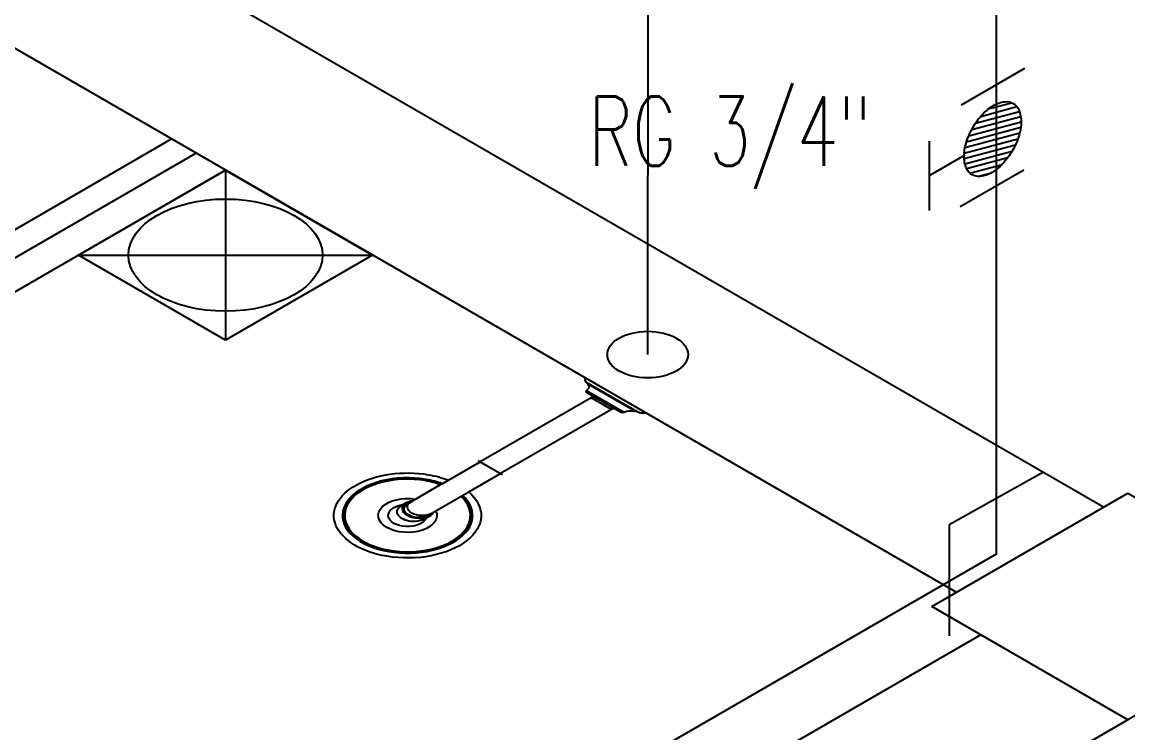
# Model space of a CAD drawing. Header units: millimetres. Extents: x 474.7 to 528.3, y 13.1 to 23.5.
# Drawn here: x 514.204 to 515.001, y 18.428 to 18.94 of the extents above; entities that cross this region are included whole.
import ezdxf

# ---------------------------------------------------------------- set-up
doc = ezdxf.new("R2010")
doc.units = ezdxf.units.MM
doc.header["$LTSCALE"] = 2.5
doc.linetypes.add('DASHDOT', pattern=[1, 0.5, -0.25, 0, -0.25])
doc.linetypes.add('HIDDEN2', pattern=[0.1875, 0.125, -0.0625])
for name, color, linetype in [('AF-PVCH', 140, 'Continuous'), ('EIXO', 253, 'Continuous'), ('I-AGUA FRIA', 5, 'Continuous'), ('I-ARQ', 8, 'Continuous'), ('I-CONEXAO', 1, 'Continuous'), ('I-NORMO_INST', 4, 'Continuous')]:
    doc.layers.add(name, color=color, linetype=linetype)
doc.styles.add('25', font='ROMANS.SHX', dxfattribs={"width": 0.7, "height": 0.05})

# ---------------------------------------------------------------- blocks, each defined once
blk = doc.blocks.new('*U36')
at = {"color": 8, "extrusion": (0, 0.816497, 0.57735)}
blk.add_circle((0.00115, -4.25672, -3.01032), 0.02909, dxfattribs=at)
at = {"layer": 'EIXO', "linetype": 'HIDDEN2'}
blk.add_line((-0.00115, -0.0003, -2.96532), (0, 0.96404), dxfattribs=at)
blk = doc.blocks.new('*X9')
at = {"color": 0}
for p, q in [((6.71331, 15.02358), (6.73027, 15.04054)), ((6.71402, 15.0296), (6.72138, 15.03696)), ((6.71493, 15.0199), (6.73672, 15.04169)), ((6.71741, 15.01708), (6.74237, 15.04203)), ((6.72036, 15.01472), (6.74747, 15.04183)), ((6.72377, 15.01283), (6.75214, 15.0412)), ((6.72754, 15.0113), (6.75647, 15.04022)), ((6.73171, 15.01017), (6.76039, 15.03884)), ((6.73625, 15.0094), (6.76394, 15.03709)), ((6.74118, 15.00902), (6.76708, 15.03492)), ((6.74659, 15.00914), (6.76973, 15.03228)), ((6.75269, 15.00993), (6.77179, 15.02902)), ((6.76017, 15.0121), (6.77237, 15.02431))]:
    blk.add_line(p, q, dxfattribs=at)
blk = doc.blocks.new('RG5')
at = {"layer": 'I-CONEXAO'}
for p, q in [((-0.05366, 0.00409), (-0.00782, 0.03057)), ((0.01, -0.0318), (0.05585, -0.00533)), ((-0.02417, -0.03891), (-0.0674, -0.01395)), ((-0.02013, -0.01162), (-0.04578, -0.02643))]:
    blk.add_line(p, q, dxfattribs=at)
blk.add_lwpolyline([(-0.02967, 0.00001, 0.161289), (-0.02777, -0.00571, 0.106183), (-0.02098, -0.01167, 0.070456), (-0.01194, -0.01515, 0.056723), (0, -0.0165, 0.056723), (0.01194, -0.01515, 0.070456), (0.02098, -0.01167, 0.106183), (0.02777, -0.00571, 0.161289), (0.02967, 0.00001, 0.161289), (0.02777, 0.00574, 0.106183), (0.02098, 0.01169, 0.070456), (0.01194, 0.01517, 0.056723), (0, 0.01653, 0.056723), (-0.01194, 0.01517, 0.070456), (-0.02098, 0.01169, 0.106183), (-0.02777, 0.00574, 0.161289)], format="xyb", close=True, dxfattribs=at)
at = {"color": 8}
blk.add_blockref('*X9', (-6.74278, -15.0255), dxfattribs=at)
blk = doc.blocks.new('*U37')
at = {"layer": 'AF-PVCH', "xscale": -1, "rotation": 239.9999999999995}
blk.add_blockref('RG5', (-0.00265, -0.001, 5.21361), dxfattribs=at)
at = {"layer": 'I-NORMO_INST', "style": '25', "width": 0.7}
blk.add_text('RG 3/4" ', height=0.05, dxfattribs=at).set_placement((-0.29394, -0.02025))

msp = doc.modelspace()

# ---------------------------------------------------------------- linework, layer by layer
at = {"layer": 'I-AGUA FRIA'}
msp.add_line((514.90583, 19.5206, 5.21361), (514.90583, 18.55699, 5.21361), dxfattribs=at)
at = {"layer": 'I-AGUA FRIA', "linetype": 'HIDDEN2'}
msp.add_line((514.90583, 18.55699, 5.21361), (514.57265, 18.36463, 5.21361), dxfattribs=at)
at = {"layer": 'I-ARQ', "extrusion": (0, 0.816497, 0.57735)}
for p, q in [((514.98302, 18.59069, 20.09201), (510.77927, 21.01773, 16.65966)), ((514.87695, 18.52945, 20.17861), (510.82877, 20.86667, 16.87328)), ((513.8235, 18.57444, 20.115), (514.31127, 18.85605, 19.71673)), ((514.32895, 18.84585, 19.73117), (513.47335, 18.35187, 20.42976)), ((514.35016, 18.8336, 19.74849), (513.49456, 18.33962, 20.44708)), ((514.24409, 18.77236, 19.83509), (514.35016, 18.8336, 19.74849)), ((514.35016, 18.8336, 19.74849), (514.45623, 18.77236, 19.83509)), ((514.35016, 18.8336, 19.74849), (514.35016, 18.71112, 19.92169)), ((514.35016, 18.71112, 19.92169), (514.24409, 18.77236, 19.83509)), ((514.24409, 18.77236, 19.83509), (514.45623, 18.77236, 19.83509)), ((514.45623, 18.77236, 19.83509), (514.35016, 18.71112, 19.92169)), ((514.85928, 18.51925, 20.19305), (515.0007, 18.6009, 20.07758)), ((514.85928, 18.51925, 20.19305), (515.0007, 18.6009, 20.07758)), ((515.0007, 18.6009, 20.07758), (515.14212, 18.51925, 20.19305)), ((515.0007, 18.4376, 20.30852), (514.85928, 18.51925, 20.19305)), ((515.0007, 18.4376, 20.30852), (514.85928, 18.51925, 20.19305)), ((515.14212, 18.51925, 20.19305), (515.0007, 18.4376, 20.30852)), ((515.14212, 18.51925, 20.19305), (515.0007, 18.4376, 20.30852)), ((514.89463, 18.49883, 20.22191), (514.03032, 17.99982, 20.92762)), ((515.0007, 18.4376, 20.30852), (511.72149, 16.54435, 22.98598))]:
    msp.add_line(p, q, dxfattribs=at)
at = {"layer": 'I-ARQ', "ltscale": 0.200747, "extrusion": (0, 0.816497, 0.57735), "elevation": 26.77936}
msp.add_lwpolyline([(-514.6483, 5.55337, 0.164371), (-514.65307, 5.5539), (-514.6094, 5.51023, 0.164371), (-514.60993, 5.515)], format="xyb", dxfattribs=at)
at = {"layer": 'I-ARQ', "extrusion": (0, 0.816497, 0.57735), "elevation": 26.77936}
msp.add_lwpolyline([(-514.60993, 5.515), (-514.6483, 5.55337), (-514.64523, 5.55194), (-514.61136, 5.51807)], close=True, dxfattribs=at)
for points in [[(-514.61136, 5.51807, -0.280777), (-514.61049, 5.52584)], [(-514.61049, 5.52584, 0.377188), (-514.61066, 5.52848), (-514.63482, 5.55264, 0.377188), (-514.63746, 5.55281)], [(-514.63746, 5.55281, -0.280777), (-514.64523, 5.55194)], [(-514.52548, 5.65244, -0.700978), (-514.46643, 5.73284, -1), (-514.49631, 5.63102, -0.07613), (-514.51086, 5.63782)], [(-514.50645, 5.64223, 0.06962), (-514.49459, 5.63688, 5.480122), (-514.52106, 5.65685)], [(-514.50174, 5.67617, -3.836175), (-514.48713, 5.66155)], [(-514.49488, 5.68506, -1.802734), (-514.47824, 5.66842)]]:
    msp.add_lwpolyline(points, format="xyb", dxfattribs=at)
for points in [[(-514.61543, 5.53325), (-514.53367, 5.61501)], [(-514.63005, 5.54787), (-514.54829, 5.62963)]]:
    msp.add_lwpolyline(points, dxfattribs=at)
at = {"layer": 'I-ARQ', "ltscale": 0.352288, "extrusion": (0, 0.816497, 0.57735), "elevation": 26.77936}
msp.add_lwpolyline([(-514.61049, 5.52584), (-514.63746, 5.55281)], dxfattribs=at)
at = {"layer": 'I-ARQ', "ltscale": 0.029062, "extrusion": (0, 0.816497, 0.57735), "elevation": 26.77936}
for points in [[(-514.61616, 5.53398), (-514.61452, 5.53563)], [(-514.62932, 5.54714), (-514.62767, 5.54878), (-514.62714, 5.55078)]]:
    msp.add_lwpolyline(points, dxfattribs=at)
at = {"layer": 'I-ARQ', "ltscale": 0.025813, "extrusion": (0, 0.816497, 0.57735), "elevation": 26.77936}
msp.add_lwpolyline([(-514.61452, 5.53563), (-514.61252, 5.53616)], dxfattribs=at)
at = {"layer": 'I-ARQ', "ltscale": 0.242325, "extrusion": (0, 0.816497, 0.57735), "elevation": 26.77936}
msp.add_lwpolyline([(-514.61379, 5.53489), (-514.6284, 5.54951)], dxfattribs=at)
at = {"layer": 'I-ARQ', "ltscale": 0.218093, "extrusion": (0, 0.816497, 0.57735), "elevation": 26.77936}
msp.add_lwpolyline([(-514.61452, 5.53563), (-514.62687, 5.54798)], dxfattribs=at)
at = {"layer": 'I-ARQ', "ltscale": 0.06322, "extrusion": (0, 0.816497, 0.57735), "elevation": 26.77936}
for points in [[(-514.51086, 5.63782), (-514.53367, 5.61501)], [(-514.52548, 5.65244), (-514.54829, 5.62963)], [(-514.50645, 5.64223), (-514.51086, 5.63782)], [(-514.50174, 5.67617), (-514.52548, 5.65244)], [(-514.48042, 5.66826), (-514.48713, 5.66155)], [(-514.49503, 5.68288), (-514.50174, 5.67617)]]:
    msp.add_lwpolyline(points, dxfattribs=at)
at = {"layer": 'I-ARQ', "linetype": 'DASHDOT', "ltscale": 0.30975, "extrusion": (0, 0.816497, 0.57735), "elevation": 26.77936}
msp.add_lwpolyline([(-514.54975, 5.63109), (-514.53221, 5.61355)], dxfattribs=at)
at = {"layer": 'I-ARQ', "ltscale": 0.258125, "extrusion": (0, 0.816497, 0.57735), "elevation": 26.77936}
msp.add_lwpolyline([(-514.53367, 5.61501), (-514.54829, 5.62963)], dxfattribs=at)
at = {"layer": 'I-ARQ', "ltscale": 0.06322, "extrusion": (0, 0.816497, 0.57735), "elevation": 26.77936}
for points in [[(-514.50645, 5.64223), (-514.50548, 5.6432, 0.067971), (-514.49421, 5.63815, 5.429636), (-514.5201, 5.65781)], [(-514.48713, 5.66155), (-514.50525, 5.64343, 0.067551), (-514.49412, 5.63846, 5.416932), (-514.51987, 5.65805)]]:
    msp.add_lwpolyline(points, format="xyb", dxfattribs=at)
at = {"layer": 'I-ARQ', "ltscale": 0.067121, "extrusion": (0, 0.816497, 0.57735), "elevation": 26.77936}
for points in [[(-514.47824, 5.66842), (-514.47696, 5.6697)], [(-514.48076, 5.6659), (-514.47824, 5.66842)]]:
    msp.add_lwpolyline(points, dxfattribs=at)
at = {"layer": 'I-ARQ', "ltscale": 0.067122, "extrusion": (0, 0.816497, 0.57735), "elevation": 26.77936}
msp.add_lwpolyline([(-514.4936, 5.68634), (-514.49748, 5.68246, 0.128945), (-514.50013, 5.67779)], format="xyb", dxfattribs=at)
at = {"layer": 'I-ARQ', "extrusion": (0, 0.816497, 0.57735)}
msp.add_circle((-514.35016, 5.35705, 26.77936), 0.07, dxfattribs=at)
at = {"layer": 'I-ARQ', "extrusion": (0, -0.816497, -0.57735)}
for centre, major_axis, ratio, start_param, end_param in [((514.48528, 18.58705, 20.09716), (-0.00832, 0.0048, -0.00679), 0.939693, 4.212389, 6.283156), ((514.48872, 18.58904, 20.09435), (0.01021, 0), 1, 3.953679, 4.114696), ((514.48872, 18.58904, 20.09435), (0, 0.0059, -0.00834), 1, 2.168494, 2.329509)]:
    msp.add_ellipse(centre, major_axis=major_axis, ratio=ratio, start_param=start_param, end_param=end_param, dxfattribs=at)
at = {"layer": 'I-ARQ', "extrusion": (5.55112e-17, -0.816497, -0.57735)}
for centre, major_axis, ratio, start_param, end_param in [((514.48908, 18.58925, 20.09405), (-0.00832, 0.0048, -0.00679), 0.939692, 3.141597, 6.283189), ((514.4892, 18.58932, 20.09395), (-0.00796, 0.0046, -0.0065), 0.939693, 2.733002, 6.691777), ((514.4913, 18.59053, 20.09224), (-0.00731, 0.00422, -0.00597), 0.939693, 3.141593, 6.283185)]:
    msp.add_ellipse(centre, major_axis=major_axis, ratio=ratio, start_param=start_param, end_param=end_param, dxfattribs=at)
at = {"layer": 'I-ARQ', "extrusion": (1.66533e-16, -0.816497, -0.57735)}
msp.add_ellipse((514.4892, 18.58932, 20.09395), major_axis=(-0.00789, 0.00456, -0.00644), ratio=0.939693, start_param=2.754135, end_param=6.670643, dxfattribs=at)
at = {"layer": 'I-ARQ', "extrusion": (2.77556e-16, -0.816497, -0.57735)}
msp.add_ellipse((514.48911, 18.58927, 20.09402), major_axis=(0.00746, -0.00431, 0.00609), ratio=0.939693, start_param=1.070796, end_param=3.141564, dxfattribs=at)
at = {"layer": 'I-ARQ', "extrusion": (2.77556e-17, -0.816497, -0.57735)}
msp.add_ellipse((514.48908, 18.58925, 20.09405), major_axis=(-0.00831, 0.00481, -0.0068), ratio=0.942388, start_param=-0.000819, end_param=0.496805, dxfattribs=at)
at = {"layer": 'I-ARQ', "extrusion": (1.38778e-16, -0.816497, -0.57735)}
msp.add_ellipse((514.48911, 18.58927, 20.09402), major_axis=(-0.00746, 0.00431, -0.00609), ratio=0.939693, start_param=-0.000029, end_param=0.199444, dxfattribs=at)
at = {"layer": 'I-ARQ', "extrusion": (-2.77556e-17, -0.816497, -0.57735)}
msp.add_ellipse((514.48528, 18.58705, 20.09716), major_axis=(-0.00832, 0.0048, -0.00679), ratio=0.939693, start_param=3.141564, end_param=4.212389, dxfattribs=at)
at = {"layer": 'I-ARQ', "extrusion": (1.11022e-16, -0.816497, -0.57735)}
msp.add_ellipse((514.48911, 18.58927, 20.09402), major_axis=(0.00746, -0.00431, 0.00609), ratio=0.939693, start_param=-0.000029, end_param=1.070796, dxfattribs=at)
at = {"layer": 'I-ARQ', "extrusion": (-8.32667e-17, -0.816497, -0.57735)}
msp.add_ellipse((514.48911, 18.58927, 20.09402), major_axis=(-0.00746, 0.00431, -0.00609), ratio=0.939693, start_param=2.942153, end_param=3.141564, dxfattribs=at)
at = {"layer": 'I-CONEXAO'}
msp.add_line((514.93986, 18.61597, 5.21361), (514.8718, 18.57802, 5.21361), dxfattribs=at)
at = {"layer": 'I-CONEXAO', "elevation": 5.21361}
msp.add_lwpolyline([(514.8718, 18.57802), (514.8718, 18.49802)], dxfattribs=at)

# ---------------------------------------------------------------- block references
at = {"layer": 'I-AGUA FRIA'}
for name, p in [('*U36', (514.6557, 18.70101, 5.21361)), ('*U37', (514.90583, 18.85699, 5.21361))]:
    msp.add_blockref(name, p, dxfattribs=at)

doc.saveas('drawing.dxf')
